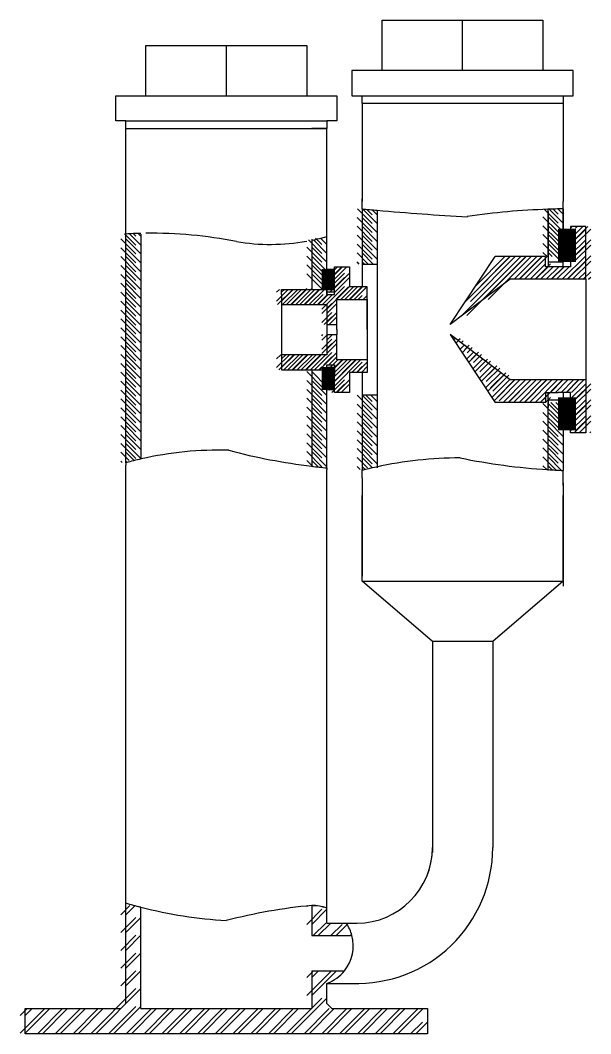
# Model space of a CAD drawing. Extents: x 93 to 206, y 55 to 256.
import ezdxf

# ---------------------------------------------------------------- set-up
doc = ezdxf.new("R2010")
doc.units = 0
doc.header["$LTSCALE"] = 25
doc.linetypes.add('AUSGEZOGEN', pattern=[0])
doc.layers.get('0').update_dxf_attribs({"linetype": 'AUSGEZOGEN'})

# ---------------------------------------------------------------- blocks, each defined once
blk = doc.blocks.new('*X')
at = {"color": 0}
for p, q in [((164, 216.07), (161.08, 218.99)), ((164, 217.84), (163.03, 218.81)), ((201, 216.19), (198.26, 218.94)), ((201, 217.96), (199.98, 218.98)), ((164, 214.3), (161, 217.3)), ((201, 214.43), (198, 217.43)), ((201, 212.66), (198, 215.66)), ((117, 211.8), (114.76, 214.04)), ((117, 213.57), (116.47, 214.11)), ((164, 212.53), (161, 215.53)), ((164, 210.77), (161, 213.77)), ((201, 210.89), (198, 213.89)), ((201.12, 215), (201.12, 215)), ((201.12, 214.81), (201.12, 214.94)), ((201.12, 214.62), (201.12, 214.75)), ((201.12, 214.44), (201.12, 214.56)), ((201.12, 214.25), (201.12, 214.37)), ((201.12, 214.06), (201.12, 214.19)), ((201.12, 213.87), (201.12, 214)), ((201.12, 213.69), (201.12, 213.81)), ((201.12, 213.5), (201.12, 213.62)), ((201.25, 208.5), (201.25, 215)), ((201.37, 215), (201.37, 215)), ((201.37, 214.81), (201.37, 214.94)), ((201.37, 214.62), (201.37, 214.75)), ((201.37, 214.44), (201.37, 214.56)), ((201.37, 214.25), (201.37, 214.37)), ((201.37, 214.06), (201.37, 214.19)), ((201.37, 213.87), (201.37, 214)), ((201.37, 213.69), (201.37, 213.81)), ((201.37, 213.5), (201.37, 213.62)), ((201.5, 208.5), (201.5, 215)), ((201.62, 215), (201.62, 215)), ((201.62, 214.81), (201.62, 214.94)), ((201.62, 214.62), (201.62, 214.75)), ((201.62, 214.44), (201.62, 214.56)), ((201.62, 214.25), (201.62, 214.37)), ((201.62, 214.06), (201.62, 214.19)), ((201.62, 213.87), (201.62, 214)), ((201.62, 213.69), (201.62, 213.81)), ((201.62, 213.5), (201.62, 213.62)), ((201.75, 208.5), (201.75, 215)), ((201.87, 215), (201.87, 215)), ((201.87, 214.81), (201.87, 214.94)), ((201.87, 214.62), (201.87, 214.75)), ((201.87, 214.44), (201.87, 214.56)), ((201.87, 214.25), (201.87, 214.37)), ((201.87, 214.06), (201.87, 214.19)), ((201.87, 213.87), (201.87, 214)), ((201.87, 213.69), (201.87, 213.81)), ((201.87, 213.5), (201.87, 213.62)), ((202, 208.5), (202, 215)), ((202.12, 215), (202.12, 215)), ((202.12, 214.81), (202.12, 214.94)), ((202.12, 214.62), (202.12, 214.75)), ((202.12, 214.44), (202.12, 214.56)), ((202.12, 214.25), (202.12, 214.37)), ((202.12, 214.06), (202.12, 214.19)), ((202.12, 213.87), (202.12, 214)), ((202.12, 213.69), (202.12, 213.81)), ((202.12, 213.5), (202.12, 213.62)), ((202.25, 208.5), (202.25, 215)), ((202.37, 215), (202.37, 215)), ((202.37, 214.81), (202.37, 214.94)), ((202.37, 214.62), (202.37, 214.75)), ((202.37, 214.44), (202.37, 214.56)), ((202.37, 214.25), (202.37, 214.37)), ((202.37, 214.06), (202.37, 214.19)), ((202.37, 213.87), (202.37, 214)), ((202.37, 213.69), (202.37, 213.81)), ((202.37, 213.5), (202.37, 213.62)), ((202.5, 208.5), (202.5, 215)), ((202.62, 215), (202.62, 215)), ((202.62, 214.81), (202.62, 214.94)), ((202.62, 214.62), (202.62, 214.75)), ((202.62, 214.44), (202.62, 214.56)), ((202.62, 214.25), (202.62, 214.37)), ((202.62, 214.06), (202.62, 214.19)), ((202.62, 213.87), (202.62, 214)), ((202.62, 213.69), (202.62, 213.81)), ((202.62, 213.5), (202.62, 213.62)), ((202.75, 208.5), (202.75, 215)), ((202.87, 215), (202.87, 215)), ((202.87, 214.81), (202.87, 214.94)), ((202.87, 214.62), (202.87, 214.75)), ((202.87, 214.44), (202.87, 214.56)), ((202.87, 214.25), (202.87, 214.37)), ((202.87, 214.06), (202.87, 214.19)), ((202.87, 213.87), (202.87, 214)), ((202.87, 213.69), (202.87, 213.81)), ((202.87, 213.5), (202.87, 213.62)), ((203, 208.5), (203, 215)), ((203.12, 215), (203.12, 215)), ((203.12, 214.81), (203.12, 214.94)), ((203.12, 214.62), (203.12, 214.75)), ((203.12, 214.44), (203.12, 214.56)), ((203.12, 214.25), (203.12, 214.37)), ((203.12, 214.06), (203.12, 214.19)), ((203.12, 213.87), (203.12, 214)), ((203.12, 213.69), (203.12, 213.81)), ((203.12, 213.5), (203.12, 213.62)), ((203.25, 208.5), (203.25, 215)), ((203.37, 215), (203.37, 215)), ((203.37, 214.81), (203.37, 214.94)), ((203.37, 214.62), (203.37, 214.75)), ((203.37, 214.44), (203.37, 214.56)), ((203.37, 214.25), (203.37, 214.37)), ((203.37, 214.06), (203.37, 214.19)), ((203.37, 213.87), (203.37, 214)), ((203.37, 213.69), (203.37, 213.81)), ((203.37, 213.5), (203.37, 213.62)), ((203.5, 213.05), (205.95, 215.5)), ((203.5, 215.17), (203.83, 215.5)), ((203.5, 208.5), (203.5, 215)), ((203.5, 211.99), (206.5, 214.99)), ((117, 210.04), (114, 213.04)), ((154, 210.16), (151.33, 212.83)), ((154, 211.93), (152.76, 213.17)), ((164, 209), (161, 212)), ((201, 209.12), (198, 212.12)), ((201.12, 213.31), (201.12, 213.44)), ((201.12, 213.12), (201.12, 213.25)), ((201.12, 212.94), (201.12, 213.06)), ((201.12, 212.75), (201.12, 212.87)), ((201.12, 212.56), (201.12, 212.69)), ((201.12, 212.37), (201.12, 212.5)), ((201.12, 212.19), (201.12, 212.31)), ((201.12, 212), (201.12, 212.12)), ((201.12, 211.81), (201.12, 211.94)), ((201.12, 211.62), (201.12, 211.75)), ((201.37, 213.31), (201.37, 213.44)), ((201.37, 213.12), (201.37, 213.25)), ((201.37, 212.94), (201.37, 213.06)), ((201.37, 212.75), (201.37, 212.87)), ((201.37, 212.56), (201.37, 212.69)), ((201.37, 212.37), (201.37, 212.5)), ((201.37, 212.19), (201.37, 212.31)), ((201.37, 212), (201.37, 212.12)), ((201.37, 211.81), (201.37, 211.94)), ((201.37, 211.62), (201.37, 211.75)), ((201.62, 213.31), (201.62, 213.44)), ((201.62, 213.12), (201.62, 213.25)), ((201.62, 212.94), (201.62, 213.06)), ((201.62, 212.75), (201.62, 212.87)), ((201.62, 212.56), (201.62, 212.69)), ((201.62, 212.37), (201.62, 212.5)), ((201.62, 212.19), (201.62, 212.31)), ((201.62, 212), (201.62, 212.12)), ((201.62, 211.81), (201.62, 211.94)), ((201.62, 211.62), (201.62, 211.75)), ((201.87, 213.31), (201.87, 213.44)), ((201.87, 213.12), (201.87, 213.25)), ((201.87, 212.94), (201.87, 213.06)), ((201.87, 212.75), (201.87, 212.87)), ((201.87, 212.56), (201.87, 212.69)), ((201.87, 212.37), (201.87, 212.5)), ((201.87, 212.19), (201.87, 212.31)), ((201.87, 212), (201.87, 212.12)), ((201.87, 211.81), (201.87, 211.94)), ((201.87, 211.62), (201.87, 211.75)), ((202.12, 213.31), (202.12, 213.44)), ((202.12, 213.12), (202.12, 213.25)), ((202.12, 212.94), (202.12, 213.06)), ((202.12, 212.75), (202.12, 212.87)), ((202.12, 212.56), (202.12, 212.69)), ((202.12, 212.37), (202.12, 212.5)), ((202.12, 212.19), (202.12, 212.31)), ((202.12, 212), (202.12, 212.12)), ((202.12, 211.81), (202.12, 211.94)), ((202.12, 211.62), (202.12, 211.75)), ((202.37, 213.31), (202.37, 213.44)), ((202.37, 213.12), (202.37, 213.25)), ((202.37, 212.94), (202.37, 213.06)), ((202.37, 212.75), (202.37, 212.87)), ((202.37, 212.56), (202.37, 212.69)), ((202.37, 212.37), (202.37, 212.5)), ((202.37, 212.19), (202.37, 212.31)), ((202.37, 212), (202.37, 212.12)), ((202.37, 211.81), (202.37, 211.94)), ((202.37, 211.62), (202.37, 211.75)), ((202.62, 213.31), (202.62, 213.44)), ((202.62, 213.12), (202.62, 213.25)), ((202.62, 212.94), (202.62, 213.06)), ((202.62, 212.75), (202.62, 212.87)), ((202.62, 212.56), (202.62, 212.69)), ((202.62, 212.37), (202.62, 212.5)), ((202.62, 212.19), (202.62, 212.31)), ((202.62, 212), (202.62, 212.12)), ((202.62, 211.81), (202.62, 211.94)), ((202.62, 211.62), (202.62, 211.75)), ((202.87, 213.31), (202.87, 213.44)), ((202.87, 213.12), (202.87, 213.25)), ((202.87, 212.94), (202.87, 213.06)), ((202.87, 212.75), (202.87, 212.87)), ((202.87, 212.56), (202.87, 212.69)), ((202.87, 212.37), (202.87, 212.5)), ((202.87, 212.19), (202.87, 212.31)), ((202.87, 212), (202.87, 212.12)), ((202.87, 211.81), (202.87, 211.94)), ((202.87, 211.62), (202.87, 211.75)), ((203.12, 213.31), (203.12, 213.44)), ((203.12, 213.12), (203.12, 213.25)), ((203.12, 212.94), (203.12, 213.06)), ((203.12, 212.75), (203.12, 212.87)), ((203.12, 212.56), (203.12, 212.69)), ((203.12, 212.37), (203.12, 212.5)), ((203.12, 212.19), (203.12, 212.31)), ((203.12, 212), (203.12, 212.12)), ((203.12, 211.81), (203.12, 211.94)), ((203.12, 211.62), (203.12, 211.75)), ((203.37, 213.31), (203.37, 213.44)), ((203.37, 213.12), (203.37, 213.25)), ((203.37, 212.94), (203.37, 213.06)), ((203.37, 212.75), (203.37, 212.87)), ((203.37, 212.56), (203.37, 212.69)), ((203.37, 212.37), (203.37, 212.5)), ((203.37, 212.19), (203.37, 212.31)), ((203.37, 212), (203.37, 212.12)), ((203.37, 211.81), (203.37, 211.94)), ((203.37, 211.62), (203.37, 211.75)), ((203.5, 209.86), (206.5, 212.86)), ((203.5, 208.8), (206.5, 211.8)), ((117, 208.27), (114, 211.27)), ((154, 208.39), (151, 211.39)), ((154, 206.62), (151, 209.62)), ((163.23, 208), (161, 210.23)), ((198.85, 209.5), (198, 210.35)), ((201.12, 211.44), (201.12, 211.56)), ((201.12, 211.25), (201.12, 211.37)), ((201.12, 211.06), (201.12, 211.19)), ((201.12, 210.87), (201.12, 211)), ((201.12, 210.69), (201.12, 210.81)), ((201.12, 210.5), (201.12, 210.62)), ((201.12, 210.31), (201.12, 210.44)), ((201.12, 210.12), (201.12, 210.25)), ((201.12, 209.94), (201.12, 210.06)), ((201.12, 209.75), (201.12, 209.87)), ((201.12, 209.56), (201.12, 209.69)), ((201.37, 211.44), (201.37, 211.56)), ((201.37, 211.25), (201.37, 211.37)), ((201.37, 211.06), (201.37, 211.19)), ((201.37, 210.87), (201.37, 211)), ((201.37, 210.69), (201.37, 210.81)), ((201.37, 210.5), (201.37, 210.62)), ((201.37, 210.31), (201.37, 210.44)), ((201.37, 210.12), (201.37, 210.25)), ((201.37, 209.94), (201.37, 210.06)), ((201.37, 209.75), (201.37, 209.87)), ((201.37, 209.56), (201.37, 209.69)), ((201.62, 211.44), (201.62, 211.56)), ((201.62, 211.25), (201.62, 211.37)), ((201.62, 211.06), (201.62, 211.19)), ((201.62, 210.87), (201.62, 211)), ((201.62, 210.69), (201.62, 210.81)), ((201.62, 210.5), (201.62, 210.62)), ((201.62, 210.31), (201.62, 210.44)), ((201.62, 210.12), (201.62, 210.25)), ((201.62, 209.94), (201.62, 210.06)), ((201.62, 209.75), (201.62, 209.87)), ((201.62, 209.56), (201.62, 209.69)), ((201.82, 205), (206.5, 209.68)), ((201.87, 211.44), (201.87, 211.56)), ((201.87, 211.25), (201.87, 211.37)), ((201.87, 211.06), (201.87, 211.19)), ((201.87, 210.87), (201.87, 211)), ((201.87, 210.69), (201.87, 210.81)), ((201.87, 210.5), (201.87, 210.62)), ((201.87, 210.31), (201.87, 210.44)), ((201.87, 210.12), (201.87, 210.25)), ((201.87, 209.94), (201.87, 210.06)), ((201.87, 209.75), (201.87, 209.87)), ((201.87, 209.56), (201.87, 209.69)), ((202.12, 211.44), (202.12, 211.56)), ((202.12, 211.25), (202.12, 211.37)), ((202.12, 211.06), (202.12, 211.19)), ((202.12, 210.87), (202.12, 211)), ((202.12, 210.69), (202.12, 210.81)), ((202.12, 210.5), (202.12, 210.62)), ((202.12, 210.31), (202.12, 210.44)), ((202.12, 210.12), (202.12, 210.25)), ((202.12, 209.94), (202.12, 210.06)), ((202.12, 209.75), (202.12, 209.87)), ((202.12, 209.56), (202.12, 209.69)), ((202.37, 211.44), (202.37, 211.56)), ((202.37, 211.25), (202.37, 211.37)), ((202.37, 211.06), (202.37, 211.19)), ((202.37, 210.87), (202.37, 211)), ((202.37, 210.69), (202.37, 210.81)), ((202.37, 210.5), (202.37, 210.62)), ((202.37, 210.31), (202.37, 210.44)), ((202.37, 210.12), (202.37, 210.25)), ((202.37, 209.94), (202.37, 210.06)), ((202.37, 209.75), (202.37, 209.87)), ((202.37, 209.56), (202.37, 209.69)), ((202.62, 211.44), (202.62, 211.56)), ((202.62, 211.25), (202.62, 211.37)), ((202.62, 211.06), (202.62, 211.19)), ((202.62, 210.87), (202.62, 211)), ((202.62, 210.69), (202.62, 210.81)), ((202.62, 210.5), (202.62, 210.62)), ((202.62, 210.31), (202.62, 210.44)), ((202.62, 210.12), (202.62, 210.25)), ((202.62, 209.94), (202.62, 210.06)), ((202.62, 209.75), (202.62, 209.87)), ((202.62, 209.56), (202.62, 209.69)), ((202.87, 211.44), (202.87, 211.56)), ((202.87, 211.25), (202.87, 211.37)), ((202.87, 211.06), (202.87, 211.19)), ((202.87, 210.87), (202.87, 211)), ((202.87, 210.69), (202.87, 210.81)), ((202.87, 210.5), (202.87, 210.62)), ((202.87, 210.31), (202.87, 210.44)), ((202.87, 210.12), (202.87, 210.25)), ((202.87, 209.94), (202.87, 210.06)), ((202.87, 209.75), (202.87, 209.87)), ((202.87, 209.56), (202.87, 209.69)), ((203.12, 211.44), (203.12, 211.56)), ((203.12, 211.25), (203.12, 211.37)), ((203.12, 211.06), (203.12, 211.19)), ((203.12, 210.87), (203.12, 211)), ((203.12, 210.69), (203.12, 210.81)), ((203.12, 210.5), (203.12, 210.62)), ((203.12, 210.31), (203.12, 210.44)), ((203.12, 210.12), (203.12, 210.25)), ((203.12, 209.94), (203.12, 210.06)), ((203.12, 209.75), (203.12, 209.87)), ((203.12, 209.56), (203.12, 209.69)), ((203.37, 211.44), (203.37, 211.56)), ((203.37, 211.25), (203.37, 211.37)), ((203.37, 211.06), (203.37, 211.19)), ((203.37, 210.87), (203.37, 211)), ((203.37, 210.69), (203.37, 210.81)), ((203.37, 210.5), (203.37, 210.62)), ((203.37, 210.31), (203.37, 210.44)), ((203.37, 210.12), (203.37, 210.25)), ((203.37, 209.94), (203.37, 210.06)), ((203.37, 209.75), (203.37, 209.87)), ((203.37, 209.56), (203.37, 209.69)), ((117, 206.5), (114, 209.5)), ((117, 204.73), (114, 207.73)), ((154, 204.86), (151, 207.86)), ((161.46, 208), (161, 208.46)), ((181.86, 197.77), (193.59, 209.5)), ((182.56, 200.59), (191.47, 209.5)), ((184.68, 203.78), (190.41, 209.5)), ((186.1, 200.95), (194.65, 209.5)), ((192.27, 205), (196.77, 209.5)), ((193.33, 205), (197.83, 209.5)), ((195.45, 205), (198.5, 208.05)), ((201.12, 209.37), (201.12, 209.5)), ((201.12, 209.19), (201.12, 209.31)), ((201.12, 209), (201.12, 209.12)), ((201.12, 208.81), (201.12, 208.94)), ((201.12, 208.62), (201.12, 208.75)), ((201.12, 208.5), (201.12, 208.56)), ((201.37, 209.37), (201.37, 209.5)), ((201.37, 209.19), (201.37, 209.31)), ((201.37, 209), (201.37, 209.12)), ((201.37, 208.81), (201.37, 208.94)), ((201.37, 208.62), (201.37, 208.75)), ((201.37, 208.5), (201.37, 208.56)), ((201.62, 209.37), (201.62, 209.5)), ((201.62, 209.19), (201.62, 209.31)), ((201.62, 209), (201.62, 209.12)), ((201.62, 208.81), (201.62, 208.94)), ((201.62, 208.62), (201.62, 208.75)), ((201.62, 208.5), (201.62, 208.56)), ((201.87, 209.37), (201.87, 209.5)), ((201.87, 209.19), (201.87, 209.31)), ((201.87, 209), (201.87, 209.12)), ((201.87, 208.81), (201.87, 208.94)), ((201.87, 208.62), (201.87, 208.75)), ((201.87, 208.5), (201.87, 208.56)), ((202.12, 209.37), (202.12, 209.5)), ((202.12, 209.19), (202.12, 209.31)), ((202.12, 209), (202.12, 209.12)), ((202.12, 208.81), (202.12, 208.94)), ((202.12, 208.62), (202.12, 208.75)), ((202.12, 208.5), (202.12, 208.56)), ((202.37, 209.37), (202.37, 209.5)), ((202.37, 209.19), (202.37, 209.31)), ((202.37, 209), (202.37, 209.12)), ((202.37, 208.81), (202.37, 208.94)), ((202.37, 208.62), (202.37, 208.75)), ((202.37, 208.5), (202.37, 208.56)), ((202.62, 209.37), (202.62, 209.5)), ((202.62, 209.19), (202.62, 209.31)), ((202.62, 209), (202.62, 209.12)), ((202.62, 208.81), (202.62, 208.94)), ((202.62, 208.62), (202.62, 208.75)), ((202.62, 208.5), (202.62, 208.56)), ((202.87, 209.37), (202.87, 209.5)), ((202.87, 209.19), (202.87, 209.31)), ((202.87, 209), (202.87, 209.12)), ((202.87, 208.81), (202.87, 208.94)), ((202.87, 208.62), (202.87, 208.75)), ((202.87, 208.5), (202.87, 208.56)), ((202.88, 205), (206.5, 208.62)), ((203.12, 209.37), (203.12, 209.5)), ((203.12, 209.19), (203.12, 209.31)), ((203.12, 209), (203.12, 209.12)), ((203.12, 208.81), (203.12, 208.94)), ((203.12, 208.62), (203.12, 208.75)), ((203.12, 208.5), (203.12, 208.56)), ((203.37, 209.37), (203.37, 209.5)), ((203.37, 209.19), (203.37, 209.31)), ((203.37, 209), (203.37, 209.12)), ((203.37, 208.81), (203.37, 208.94)), ((203.37, 208.62), (203.37, 208.75)), ((203.37, 208.5), (203.37, 208.56)), ((117, 202.97), (114, 205.97)), ((154, 203.09), (151, 206.09)), ((154.12, 206.94), (154.12, 207)), ((154.12, 206.75), (154.12, 206.87)), ((154.12, 206.56), (154.12, 206.69)), ((154.12, 206.37), (154.12, 206.5)), ((154.12, 206.19), (154.12, 206.31)), ((154.12, 206), (154.12, 206.12)), ((154.12, 205.81), (154.12, 205.94)), ((154.12, 205.62), (154.12, 205.75)), ((154.12, 205.44), (154.12, 205.56)), ((154.25, 203), (154.25, 207)), ((154.37, 206.94), (154.37, 207)), ((154.37, 206.75), (154.37, 206.87)), ((154.37, 206.56), (154.37, 206.69)), ((154.37, 206.37), (154.37, 206.5)), ((154.37, 206.19), (154.37, 206.31)), ((154.37, 206), (154.37, 206.12)), ((154.37, 205.81), (154.37, 205.94)), ((154.37, 205.62), (154.37, 205.75)), ((154.37, 205.44), (154.37, 205.56)), ((154.5, 203), (154.5, 207)), ((154.62, 206.94), (154.62, 207)), ((154.62, 206.75), (154.62, 206.87)), ((154.62, 206.56), (154.62, 206.69)), ((154.62, 206.37), (154.62, 206.5)), ((154.62, 206.19), (154.62, 206.31)), ((154.62, 206), (154.62, 206.12)), ((154.62, 205.81), (154.62, 205.94)), ((154.62, 205.62), (154.62, 205.75)), ((154.62, 205.44), (154.62, 205.56)), ((154.75, 203), (154.75, 207)), ((154.87, 206.94), (154.87, 207)), ((154.87, 206.75), (154.87, 206.87)), ((154.87, 206.56), (154.87, 206.69)), ((154.87, 206.37), (154.87, 206.5)), ((154.87, 206.19), (154.87, 206.31)), ((154.87, 206), (154.87, 206.12)), ((154.87, 205.81), (154.87, 205.94)), ((154.87, 205.62), (154.87, 205.75)), ((154.87, 205.44), (154.87, 205.56)), ((155, 203), (155, 207)), ((155.12, 206.94), (155.12, 207)), ((155.12, 206.75), (155.12, 206.87)), ((155.12, 206.56), (155.12, 206.69)), ((155.12, 206.37), (155.12, 206.5)), ((155.12, 206.19), (155.12, 206.31)), ((155.12, 206), (155.12, 206.12)), ((155.12, 205.81), (155.12, 205.94)), ((155.12, 205.62), (155.12, 205.75)), ((155.12, 205.44), (155.12, 205.56)), ((155.25, 203), (155.25, 207)), ((155.37, 206.94), (155.37, 207)), ((155.37, 206.75), (155.37, 206.87)), ((155.37, 206.56), (155.37, 206.69)), ((155.37, 206.37), (155.37, 206.5)), ((155.37, 206.19), (155.37, 206.31)), ((155.37, 206), (155.37, 206.12)), ((155.37, 205.81), (155.37, 205.94)), ((155.37, 205.62), (155.37, 205.75)), ((155.37, 205.44), (155.37, 205.56)), ((155.5, 205.88), (157.12, 207.5)), ((155.5, 205), (158, 207.5)), ((155.5, 203), (155.5, 207)), ((155.5, 203.23), (158.5, 206.23)), ((196.51, 205), (199.01, 207.5)), ((198.64, 205), (201.14, 207.5)), ((199.7, 205), (202.2, 207.5)), ((205, 205), (206.5, 206.5)), ((117, 201.2), (114, 204.2)), ((154, 199.08), (158.5, 203.58)), ((154.12, 205.25), (154.12, 205.37)), ((154.12, 205.06), (154.12, 205.19)), ((154.12, 204.87), (154.12, 205)), ((154.12, 204.69), (154.12, 204.81)), ((154.12, 204.5), (154.12, 204.62)), ((154.12, 204.31), (154.12, 204.44)), ((154.12, 204.12), (154.12, 204.25)), ((154.12, 203.94), (154.12, 204.06)), ((154.12, 203.75), (154.12, 203.87)), ((154.12, 203.56), (154.12, 203.69)), ((154.37, 205.25), (154.37, 205.37)), ((154.37, 205.06), (154.37, 205.19)), ((154.37, 204.87), (154.37, 205)), ((154.37, 204.69), (154.37, 204.81)), ((154.37, 204.5), (154.37, 204.62)), ((154.37, 204.31), (154.37, 204.44)), ((154.37, 204.12), (154.37, 204.25)), ((154.37, 203.94), (154.37, 204.06)), ((154.37, 203.75), (154.37, 203.87)), ((154.37, 203.56), (154.37, 203.69)), ((154.62, 205.25), (154.62, 205.37)), ((154.62, 205.06), (154.62, 205.19)), ((154.62, 204.87), (154.62, 205)), ((154.62, 204.69), (154.62, 204.81)), ((154.62, 204.5), (154.62, 204.62)), ((154.62, 204.31), (154.62, 204.44)), ((154.62, 204.12), (154.62, 204.25)), ((154.62, 203.94), (154.62, 204.06)), ((154.62, 203.75), (154.62, 203.87)), ((154.62, 203.56), (154.62, 203.69)), ((154.87, 205.25), (154.87, 205.37)), ((154.87, 205.06), (154.87, 205.19)), ((154.87, 204.87), (154.87, 205)), ((154.87, 204.69), (154.87, 204.81)), ((154.87, 204.5), (154.87, 204.62)), ((154.87, 204.31), (154.87, 204.44)), ((154.87, 204.12), (154.87, 204.25)), ((154.87, 203.94), (154.87, 204.06)), ((154.87, 203.75), (154.87, 203.87)), ((154.87, 203.56), (154.87, 203.69)), ((155.12, 205.25), (155.12, 205.37)), ((155.12, 205.06), (155.12, 205.19)), ((155.12, 204.87), (155.12, 205)), ((155.12, 204.69), (155.12, 204.81)), ((155.12, 204.5), (155.12, 204.62)), ((155.12, 204.31), (155.12, 204.44)), ((155.12, 204.12), (155.12, 204.25)), ((155.12, 203.94), (155.12, 204.06)), ((155.12, 203.75), (155.12, 203.87)), ((155.12, 203.56), (155.12, 203.69)), ((155.37, 205.25), (155.37, 205.37)), ((155.37, 205.06), (155.37, 205.19)), ((155.37, 204.87), (155.37, 205)), ((155.37, 204.69), (155.37, 204.81)), ((155.37, 204.5), (155.37, 204.62)), ((155.37, 204.31), (155.37, 204.44)), ((155.37, 204.12), (155.37, 204.25)), ((155.37, 203.94), (155.37, 204.06)), ((155.37, 203.75), (155.37, 203.87)), ((155.37, 203.56), (155.37, 203.69)), ((155.5, 202.35), (158.5, 205.35)), ((206.06, 205), (206.5, 205.44)), ((117, 199.43), (114, 202.43)), ((145, 200.68), (147.32, 203)), ((145, 202.45), (145.55, 203)), ((145.2, 200), (148.2, 203)), ((146.97, 200), (149.97, 203)), ((147.85, 200), (151, 203.15)), ((149.62, 200), (152.62, 203)), ((150.5, 200), (153.5, 203)), ((152.27, 200), (154.27, 202)), ((153.15, 200), (155.15, 202)), ((154.12, 203.37), (154.12, 203.5)), ((154.12, 203.19), (154.12, 203.31)), ((154.12, 203), (154.12, 203.12)), ((154.37, 203.37), (154.37, 203.5)), ((154.37, 203.19), (154.37, 203.31)), ((154.37, 203), (154.37, 203.12)), ((154.62, 203.37), (154.62, 203.5)), ((154.62, 203.19), (154.62, 203.31)), ((154.62, 203), (154.62, 203.12)), ((154.87, 203.37), (154.87, 203.5)), ((154.87, 203.19), (154.87, 203.31)), ((154.87, 203), (154.87, 203.12)), ((155.12, 203.37), (155.12, 203.5)), ((155.12, 203.19), (155.12, 203.31)), ((155.12, 203), (155.12, 203.12)), ((155.37, 203.37), (155.37, 203.5)), ((155.37, 203.19), (155.37, 203.31)), ((155.37, 203), (155.37, 203.12)), ((156.81, 201), (159.31, 203.5)), ((158.57, 201), (161.07, 203.5)), ((159.46, 201), (161.96, 203.5)), ((161.23, 201), (162, 201.77)), ((117, 197.66), (114, 200.66)), ((154, 198.19), (156, 200.19)), ((117, 195.89), (114, 198.89)), ((154, 196.43), (156, 198.43)), ((154.46, 196), (156, 197.54)), ((117, 194.13), (114, 197.13)), ((117, 192.36), (114, 195.36)), ((117, 190.59), (114, 193.59)), ((154, 193.77), (154.23, 194)), ((154, 192.89), (155.11, 194)), ((117, 188.82), (114, 191.82)), ((154, 191.12), (156, 193.12)), ((154, 190.24), (156, 192.24)), ((180.21, 192.94), (180.51, 193.24)), ((180.63, 192.3), (181.12, 192.79)), ((181.48, 191.03), (182.33, 191.88)), ((117, 187.06), (114, 190.06)), ((145, 187.43), (147.57, 190)), ((145, 189.19), (145.81, 190)), ((145.46, 187), (148.46, 190)), ((147.23, 187), (150.23, 190)), ((148.11, 187), (151.11, 190)), ((149.88, 187), (152.88, 190)), ((150.76, 187), (153.76, 190)), ((152.53, 187), (156, 190.47)), ((154.41, 188), (156, 189.59)), ((181.91, 190.39), (182.94, 191.42)), ((182.75, 189.12), (184.15, 190.51)), ((183.18, 188.48), (184.76, 190.06)), ((117, 185.29), (114, 188.29)), ((153.41, 187), (154, 187.59)), ((154.12, 187.44), (154.12, 187.5)), ((154.25, 183), (154.25, 187.5)), ((154.37, 187.44), (154.37, 187.5)), ((154.5, 183), (154.5, 187.5)), ((154.62, 187.44), (154.62, 187.5)), ((154.75, 183), (154.75, 187.5)), ((154.87, 187.44), (154.87, 187.5)), ((155, 183), (155, 187.5)), ((155.12, 187.44), (155.12, 187.5)), ((155.25, 183), (155.25, 187.5)), ((155.37, 187.44), (155.37, 187.5)), ((155.5, 187.32), (157.18, 189)), ((155.5, 184.67), (159.83, 189)), ((155.5, 186.44), (158.06, 189)), ((155.5, 183.78), (160.72, 189)), ((155.5, 183), (155.5, 187.5)), ((159.98, 186.5), (162, 188.52)), ((160.87, 186.5), (162, 187.63)), ((184.03, 187.21), (185.97, 189.15)), ((184.45, 186.57), (186.57, 188.69)), ((185.3, 185.3), (187.79, 187.79)), ((117, 183.52), (114, 186.52)), ((154, 183.64), (151, 186.64)), ((154.12, 187.25), (154.12, 187.37)), ((154.12, 187.06), (154.12, 187.19)), ((154.12, 186.87), (154.12, 187)), ((154.12, 186.69), (154.12, 186.81)), ((154.12, 186.5), (154.12, 186.62)), ((154.12, 186.31), (154.12, 186.44)), ((154.12, 186.12), (154.12, 186.25)), ((154.12, 185.94), (154.12, 186.06)), ((154.12, 185.75), (154.12, 185.87)), ((154.12, 185.56), (154.12, 185.69)), ((154.12, 185.37), (154.12, 185.5)), ((154.37, 187.25), (154.37, 187.37)), ((154.37, 187.06), (154.37, 187.19)), ((154.37, 186.87), (154.37, 187)), ((154.37, 186.69), (154.37, 186.81)), ((154.37, 186.5), (154.37, 186.62)), ((154.37, 186.31), (154.37, 186.44)), ((154.37, 186.12), (154.37, 186.25)), ((154.37, 185.94), (154.37, 186.06)), ((154.37, 185.75), (154.37, 185.87)), ((154.37, 185.56), (154.37, 185.69)), ((154.37, 185.37), (154.37, 185.5)), ((154.62, 187.25), (154.62, 187.37)), ((154.62, 187.06), (154.62, 187.19)), ((154.62, 186.87), (154.62, 187)), ((154.62, 186.69), (154.62, 186.81)), ((154.62, 186.5), (154.62, 186.62)), ((154.62, 186.31), (154.62, 186.44)), ((154.62, 186.12), (154.62, 186.25)), ((154.62, 185.94), (154.62, 186.06)), ((154.62, 185.75), (154.62, 185.87)), ((154.62, 185.56), (154.62, 185.69)), ((154.62, 185.37), (154.62, 185.5)), ((154.87, 187.25), (154.87, 187.37)), ((154.87, 187.06), (154.87, 187.19)), ((154.87, 186.87), (154.87, 187)), ((154.87, 186.69), (154.87, 186.81)), ((154.87, 186.5), (154.87, 186.62)), ((154.87, 186.31), (154.87, 186.44)), ((154.87, 186.12), (154.87, 186.25)), ((154.87, 185.94), (154.87, 186.06)), ((154.87, 185.75), (154.87, 185.87)), ((154.87, 185.56), (154.87, 185.69)), ((154.87, 185.37), (154.87, 185.5)), ((155.12, 187.25), (155.12, 187.37)), ((155.12, 187.06), (155.12, 187.19)), ((155.12, 186.87), (155.12, 187)), ((155.12, 186.69), (155.12, 186.81)), ((155.12, 186.5), (155.12, 186.62)), ((155.12, 186.31), (155.12, 186.44)), ((155.12, 186.12), (155.12, 186.25)), ((155.12, 185.94), (155.12, 186.06)), ((155.12, 185.75), (155.12, 185.87)), ((155.12, 185.56), (155.12, 185.69)), ((155.12, 185.37), (155.12, 185.5)), ((155.37, 187.25), (155.37, 187.37)), ((155.37, 187.06), (155.37, 187.19)), ((155.37, 186.87), (155.37, 187)), ((155.37, 186.69), (155.37, 186.81)), ((155.37, 186.5), (155.37, 186.62)), ((155.37, 186.31), (155.37, 186.44)), ((155.37, 186.12), (155.37, 186.25)), ((155.37, 185.94), (155.37, 186.06)), ((155.37, 185.75), (155.37, 185.87)), ((155.37, 185.56), (155.37, 185.69)), ((155.37, 185.37), (155.37, 185.5)), ((185.72, 184.66), (188.39, 187.33)), ((186.57, 183.39), (189.6, 186.42)), ((187, 182.75), (190.21, 185.97)), ((117, 181.75), (114, 184.75)), ((154, 181.88), (151, 184.88)), ((154.12, 185.19), (154.12, 185.31)), ((154.12, 185), (154.12, 185.12)), ((154.12, 184.81), (154.12, 184.94)), ((154.12, 184.62), (154.12, 184.75)), ((154.12, 184.44), (154.12, 184.56)), ((154.12, 184.25), (154.12, 184.37)), ((154.12, 184.06), (154.12, 184.19)), ((154.12, 183.87), (154.12, 184)), ((154.12, 183.69), (154.12, 183.81)), ((154.12, 183.5), (154.12, 183.62)), ((154.12, 183.31), (154.12, 183.44)), ((154.37, 185.19), (154.37, 185.31)), ((154.37, 185), (154.37, 185.12)), ((154.37, 184.81), (154.37, 184.94)), ((154.37, 184.62), (154.37, 184.75)), ((154.37, 184.44), (154.37, 184.56)), ((154.37, 184.25), (154.37, 184.37)), ((154.37, 184.06), (154.37, 184.19)), ((154.37, 183.87), (154.37, 184)), ((154.37, 183.69), (154.37, 183.81)), ((154.37, 183.5), (154.37, 183.62)), ((154.37, 183.31), (154.37, 183.44)), ((154.62, 185.19), (154.62, 185.31)), ((154.62, 185), (154.62, 185.12)), ((154.62, 184.81), (154.62, 184.94)), ((154.62, 184.62), (154.62, 184.75)), ((154.62, 184.44), (154.62, 184.56)), ((154.62, 184.25), (154.62, 184.37)), ((154.62, 184.06), (154.62, 184.19)), ((154.62, 183.87), (154.62, 184)), ((154.62, 183.69), (154.62, 183.81)), ((154.62, 183.5), (154.62, 183.62)), ((154.62, 183.31), (154.62, 183.44)), ((154.87, 185.19), (154.87, 185.31)), ((154.87, 185), (154.87, 185.12)), ((154.87, 184.81), (154.87, 184.94)), ((154.87, 184.62), (154.87, 184.75)), ((154.87, 184.44), (154.87, 184.56)), ((154.87, 184.25), (154.87, 184.37)), ((154.87, 184.06), (154.87, 184.19)), ((154.87, 183.87), (154.87, 184)), ((154.87, 183.69), (154.87, 183.81)), ((154.87, 183.5), (154.87, 183.62)), ((154.87, 183.31), (154.87, 183.44)), ((155.12, 185.19), (155.12, 185.31)), ((155.12, 185), (155.12, 185.12)), ((155.12, 184.81), (155.12, 184.94)), ((155.12, 184.62), (155.12, 184.75)), ((155.12, 184.44), (155.12, 184.56)), ((155.12, 184.25), (155.12, 184.37)), ((155.12, 184.06), (155.12, 184.19)), ((155.12, 183.87), (155.12, 184)), ((155.12, 183.69), (155.12, 183.81)), ((155.12, 183.5), (155.12, 183.62)), ((155.12, 183.31), (155.12, 183.44)), ((155.37, 185.19), (155.37, 185.31)), ((155.37, 185), (155.37, 185.12)), ((155.37, 184.81), (155.37, 184.94)), ((155.37, 184.62), (155.37, 184.75)), ((155.37, 184.44), (155.37, 184.56)), ((155.37, 184.25), (155.37, 184.37)), ((155.37, 184.06), (155.37, 184.19)), ((155.37, 183.87), (155.37, 184)), ((155.37, 183.69), (155.37, 183.81)), ((155.37, 183.5), (155.37, 183.62)), ((155.37, 183.31), (155.37, 183.44)), ((155.98, 182.5), (158.5, 185.02)), ((156.87, 182.5), (158.5, 184.13)), ((187.85, 181.48), (191.42, 185.06)), ((188.27, 180.85), (192.42, 185)), ((190.05, 180.5), (194.55, 185)), ((191.11, 180.5), (195.61, 185)), ((193.23, 180.5), (197.73, 185)), ((194.29, 180.5), (198.79, 185)), ((196.41, 180.5), (200.91, 185)), ((199.47, 182.5), (201.97, 185)), ((201.59, 182.5), (204.09, 185)), ((202.65, 182.5), (205.15, 185)), ((203.5, 181.23), (206.5, 184.23)), ((117, 179.98), (114, 182.98)), ((154, 180.11), (151, 183.11)), ((154.12, 183.12), (154.12, 183.25)), ((154.12, 183), (154.12, 183.06)), ((154.37, 183.12), (154.37, 183.25)), ((154.37, 183), (154.37, 183.06)), ((154.62, 183.12), (154.62, 183.25)), ((154.62, 183), (154.62, 183.06)), ((154.87, 183.12), (154.87, 183.25)), ((154.87, 183), (154.87, 183.06)), ((155.12, 183.12), (155.12, 183.25)), ((155.12, 183), (155.12, 183.06)), ((155.37, 183.12), (155.37, 183.25)), ((155.37, 183), (155.37, 183.06)), ((164, 178.95), (161, 181.95)), ((164, 180.71), (162.71, 182)), ((197.47, 180.5), (198.5, 181.53)), ((201.12, 181.44), (201.12, 181.5)), ((201.12, 181.25), (201.12, 181.37)), ((201.25, 175), (201.25, 181.5)), ((201.37, 181.44), (201.37, 181.5)), ((201.37, 181.25), (201.37, 181.37)), ((201.5, 175), (201.5, 181.5)), ((201.62, 181.44), (201.62, 181.5)), ((201.62, 181.25), (201.62, 181.37)), ((201.75, 175), (201.75, 181.5)), ((201.87, 181.44), (201.87, 181.5)), ((201.87, 181.25), (201.87, 181.37)), ((202, 175), (202, 181.5)), ((202.12, 181.44), (202.12, 181.5)), ((202.12, 181.25), (202.12, 181.37)), ((202.25, 175), (202.25, 181.5)), ((202.37, 181.44), (202.37, 181.5)), ((202.37, 181.25), (202.37, 181.37)), ((202.5, 175), (202.5, 181.5)), ((202.62, 181.44), (202.62, 181.5)), ((202.62, 181.25), (202.62, 181.37)), ((202.75, 175), (202.75, 181.5)), ((202.87, 181.44), (202.87, 181.5)), ((202.87, 181.25), (202.87, 181.37)), ((203, 175), (203, 181.5)), ((203.12, 181.44), (203.12, 181.5)), ((203.12, 181.25), (203.12, 181.37)), ((203.25, 175), (203.25, 181.5)), ((203.37, 181.44), (203.37, 181.5)), ((203.37, 181.25), (203.37, 181.37)), ((203.5, 180.17), (206.5, 183.17)), ((203.5, 175), (203.5, 181.5)), ((117, 178.22), (114, 181.22)), ((117, 176.45), (114, 179.45)), ((154, 178.34), (151, 181.34)), ((154, 176.57), (151, 179.57)), ((164, 177.18), (161, 180.18)), ((201, 177.3), (198, 180.3)), ((201, 179.07), (199.57, 180.5)), ((201.12, 181.06), (201.12, 181.19)), ((201.12, 180.87), (201.12, 181)), ((201.12, 180.69), (201.12, 180.81)), ((201.12, 180.5), (201.12, 180.62)), ((201.12, 180.31), (201.12, 180.44)), ((201.12, 180.12), (201.12, 180.25)), ((201.12, 179.94), (201.12, 180.06)), ((201.12, 179.75), (201.12, 179.87)), ((201.12, 179.56), (201.12, 179.69)), ((201.12, 179.37), (201.12, 179.5)), ((201.37, 181.06), (201.37, 181.19)), ((201.37, 180.87), (201.37, 181)), ((201.37, 180.69), (201.37, 180.81)), ((201.37, 180.5), (201.37, 180.62)), ((201.37, 180.31), (201.37, 180.44)), ((201.37, 180.12), (201.37, 180.25)), ((201.37, 179.94), (201.37, 180.06)), ((201.37, 179.75), (201.37, 179.87)), ((201.37, 179.56), (201.37, 179.69)), ((201.37, 179.37), (201.37, 179.5)), ((201.62, 181.06), (201.62, 181.19)), ((201.62, 180.87), (201.62, 181)), ((201.62, 180.69), (201.62, 180.81)), ((201.62, 180.5), (201.62, 180.62)), ((201.62, 180.31), (201.62, 180.44)), ((201.62, 180.12), (201.62, 180.25)), ((201.62, 179.94), (201.62, 180.06)), ((201.62, 179.75), (201.62, 179.87)), ((201.62, 179.56), (201.62, 179.69)), ((201.62, 179.37), (201.62, 179.5)), ((201.87, 181.06), (201.87, 181.19)), ((201.87, 180.87), (201.87, 181)), ((201.87, 180.69), (201.87, 180.81)), ((201.87, 180.5), (201.87, 180.62)), ((201.87, 180.31), (201.87, 180.44)), ((201.87, 180.12), (201.87, 180.25)), ((201.87, 179.94), (201.87, 180.06)), ((201.87, 179.75), (201.87, 179.87)), ((201.87, 179.56), (201.87, 179.69)), ((201.87, 179.37), (201.87, 179.5)), ((202.12, 181.06), (202.12, 181.19)), ((202.12, 180.87), (202.12, 181)), ((202.12, 180.69), (202.12, 180.81)), ((202.12, 180.5), (202.12, 180.62)), ((202.12, 180.31), (202.12, 180.44)), ((202.12, 180.12), (202.12, 180.25)), ((202.12, 179.94), (202.12, 180.06)), ((202.12, 179.75), (202.12, 179.87)), ((202.12, 179.56), (202.12, 179.69)), ((202.12, 179.37), (202.12, 179.5)), ((202.37, 181.06), (202.37, 181.19)), ((202.37, 180.87), (202.37, 181)), ((202.37, 180.69), (202.37, 180.81)), ((202.37, 180.5), (202.37, 180.62)), ((202.37, 180.31), (202.37, 180.44)), ((202.37, 180.12), (202.37, 180.25)), ((202.37, 179.94), (202.37, 180.06)), ((202.37, 179.75), (202.37, 179.87)), ((202.37, 179.56), (202.37, 179.69)), ((202.37, 179.37), (202.37, 179.5)), ((202.62, 181.06), (202.62, 181.19)), ((202.62, 180.87), (202.62, 181)), ((202.62, 180.69), (202.62, 180.81)), ((202.62, 180.5), (202.62, 180.62)), ((202.62, 180.31), (202.62, 180.44)), ((202.62, 180.12), (202.62, 180.25)), ((202.62, 179.94), (202.62, 180.06)), ((202.62, 179.75), (202.62, 179.87)), ((202.62, 179.56), (202.62, 179.69)), ((202.62, 179.37), (202.62, 179.5)), ((202.87, 181.06), (202.87, 181.19)), ((202.87, 180.87), (202.87, 181)), ((202.87, 180.69), (202.87, 180.81)), ((202.87, 180.5), (202.87, 180.62)), ((202.87, 180.31), (202.87, 180.44)), ((202.87, 180.12), (202.87, 180.25)), ((202.87, 179.94), (202.87, 180.06)), ((202.87, 179.75), (202.87, 179.87)), ((202.87, 179.56), (202.87, 179.69)), ((202.87, 179.37), (202.87, 179.5)), ((203.12, 181.06), (203.12, 181.19)), ((203.12, 180.87), (203.12, 181)), ((203.12, 180.69), (203.12, 180.81)), ((203.12, 180.5), (203.12, 180.62)), ((203.12, 180.31), (203.12, 180.44)), ((203.12, 180.12), (203.12, 180.25)), ((203.12, 179.94), (203.12, 180.06)), ((203.12, 179.75), (203.12, 179.87)), ((203.12, 179.56), (203.12, 179.69)), ((203.12, 179.37), (203.12, 179.5)), ((203.37, 181.06), (203.37, 181.19)), ((203.37, 180.87), (203.37, 181)), ((203.37, 180.69), (203.37, 180.81)), ((203.37, 180.5), (203.37, 180.62)), ((203.37, 180.31), (203.37, 180.44)), ((203.37, 180.12), (203.37, 180.25)), ((203.37, 179.94), (203.37, 180.06)), ((203.37, 179.75), (203.37, 179.87)), ((203.37, 179.56), (203.37, 179.69)), ((203.37, 179.37), (203.37, 179.5)), ((203.5, 178.04), (206.5, 181.04)), ((203.5, 176.98), (206.5, 179.98)), ((117, 174.68), (114, 177.68)), ((154, 174.8), (151, 177.8)), ((164, 175.41), (161, 178.41)), ((201, 175.53), (198, 178.53)), ((201.12, 179.19), (201.12, 179.31)), ((201.12, 179), (201.12, 179.12)), ((201.12, 178.81), (201.12, 178.94)), ((201.12, 178.62), (201.12, 178.75)), ((201.12, 178.44), (201.12, 178.56)), ((201.12, 178.25), (201.12, 178.37)), ((201.12, 178.06), (201.12, 178.19)), ((201.12, 177.87), (201.12, 178)), ((201.12, 177.69), (201.12, 177.81)), ((201.12, 177.5), (201.12, 177.62)), ((201.12, 177.31), (201.12, 177.44)), ((201.37, 179.19), (201.37, 179.31)), ((201.37, 179), (201.37, 179.12)), ((201.37, 178.81), (201.37, 178.94)), ((201.37, 178.62), (201.37, 178.75)), ((201.37, 178.44), (201.37, 178.56)), ((201.37, 178.25), (201.37, 178.37)), ((201.37, 178.06), (201.37, 178.19)), ((201.37, 177.87), (201.37, 178)), ((201.37, 177.69), (201.37, 177.81)), ((201.37, 177.5), (201.37, 177.62)), ((201.37, 177.31), (201.37, 177.44)), ((201.62, 179.19), (201.62, 179.31)), ((201.62, 179), (201.62, 179.12)), ((201.62, 178.81), (201.62, 178.94)), ((201.62, 178.62), (201.62, 178.75)), ((201.62, 178.44), (201.62, 178.56)), ((201.62, 178.25), (201.62, 178.37)), ((201.62, 178.06), (201.62, 178.19)), ((201.62, 177.87), (201.62, 178)), ((201.62, 177.69), (201.62, 177.81)), ((201.62, 177.5), (201.62, 177.62)), ((201.62, 177.31), (201.62, 177.44)), ((201.87, 179.19), (201.87, 179.31)), ((201.87, 179), (201.87, 179.12)), ((201.87, 178.81), (201.87, 178.94)), ((201.87, 178.62), (201.87, 178.75)), ((201.87, 178.44), (201.87, 178.56)), ((201.87, 178.25), (201.87, 178.37)), ((201.87, 178.06), (201.87, 178.19)), ((201.87, 177.87), (201.87, 178)), ((201.87, 177.69), (201.87, 177.81)), ((201.87, 177.5), (201.87, 177.62)), ((201.87, 177.31), (201.87, 177.44)), ((202.12, 179.19), (202.12, 179.31)), ((202.12, 179), (202.12, 179.12)), ((202.12, 178.81), (202.12, 178.94)), ((202.12, 178.62), (202.12, 178.75)), ((202.12, 178.44), (202.12, 178.56)), ((202.12, 178.25), (202.12, 178.37)), ((202.12, 178.06), (202.12, 178.19)), ((202.12, 177.87), (202.12, 178)), ((202.12, 177.69), (202.12, 177.81)), ((202.12, 177.5), (202.12, 177.62)), ((202.12, 177.31), (202.12, 177.44)), ((202.37, 179.19), (202.37, 179.31)), ((202.37, 179), (202.37, 179.12)), ((202.37, 178.81), (202.37, 178.94)), ((202.37, 178.62), (202.37, 178.75)), ((202.37, 178.44), (202.37, 178.56)), ((202.37, 178.25), (202.37, 178.37)), ((202.37, 178.06), (202.37, 178.19)), ((202.37, 177.87), (202.37, 178)), ((202.37, 177.69), (202.37, 177.81)), ((202.37, 177.5), (202.37, 177.62)), ((202.37, 177.31), (202.37, 177.44)), ((202.62, 179.19), (202.62, 179.31)), ((202.62, 179), (202.62, 179.12)), ((202.62, 178.81), (202.62, 178.94)), ((202.62, 178.62), (202.62, 178.75)), ((202.62, 178.44), (202.62, 178.56)), ((202.62, 178.25), (202.62, 178.37)), ((202.62, 178.06), (202.62, 178.19)), ((202.62, 177.87), (202.62, 178)), ((202.62, 177.69), (202.62, 177.81)), ((202.62, 177.5), (202.62, 177.62)), ((202.62, 177.31), (202.62, 177.44)), ((202.87, 179.19), (202.87, 179.31)), ((202.87, 179), (202.87, 179.12)), ((202.87, 178.81), (202.87, 178.94)), ((202.87, 178.62), (202.87, 178.75)), ((202.87, 178.44), (202.87, 178.56)), ((202.87, 178.25), (202.87, 178.37)), ((202.87, 178.06), (202.87, 178.19)), ((202.87, 177.87), (202.87, 178)), ((202.87, 177.69), (202.87, 177.81)), ((202.87, 177.5), (202.87, 177.62)), ((202.87, 177.31), (202.87, 177.44)), ((203.12, 179.19), (203.12, 179.31)), ((203.12, 179), (203.12, 179.12)), ((203.12, 178.81), (203.12, 178.94)), ((203.12, 178.62), (203.12, 178.75)), ((203.12, 178.44), (203.12, 178.56)), ((203.12, 178.25), (203.12, 178.37)), ((203.12, 178.06), (203.12, 178.19)), ((203.12, 177.87), (203.12, 178)), ((203.12, 177.69), (203.12, 177.81)), ((203.12, 177.5), (203.12, 177.62)), ((203.12, 177.31), (203.12, 177.44)), ((203.37, 179.19), (203.37, 179.31)), ((203.37, 179), (203.37, 179.12)), ((203.37, 178.81), (203.37, 178.94)), ((203.37, 178.62), (203.37, 178.75)), ((203.37, 178.44), (203.37, 178.56)), ((203.37, 178.25), (203.37, 178.37)), ((203.37, 178.06), (203.37, 178.19)), ((203.37, 177.87), (203.37, 178)), ((203.37, 177.69), (203.37, 177.81)), ((203.37, 177.5), (203.37, 177.62)), ((203.37, 177.31), (203.37, 177.44)), ((203.5, 174.86), (206.5, 177.86)), ((117, 172.91), (114, 175.91)), ((154, 173.04), (151, 176.04)), ((164, 173.64), (161, 176.64)), ((201, 173.77), (198, 176.77)), ((201.12, 177.12), (201.12, 177.25)), ((201.12, 176.94), (201.12, 177.06)), ((201.12, 176.75), (201.12, 176.87)), ((201.12, 176.56), (201.12, 176.69)), ((201.12, 176.37), (201.12, 176.5)), ((201.12, 176.19), (201.12, 176.31)), ((201.12, 176), (201.12, 176.12)), ((201.12, 175.81), (201.12, 175.94)), ((201.12, 175.62), (201.12, 175.75)), ((201.12, 175.44), (201.12, 175.56)), ((201.12, 175.25), (201.12, 175.37)), ((201.37, 177.12), (201.37, 177.25)), ((201.37, 176.94), (201.37, 177.06)), ((201.37, 176.75), (201.37, 176.87)), ((201.37, 176.56), (201.37, 176.69)), ((201.37, 176.37), (201.37, 176.5)), ((201.37, 176.19), (201.37, 176.31)), ((201.37, 176), (201.37, 176.12)), ((201.37, 175.81), (201.37, 175.94)), ((201.37, 175.62), (201.37, 175.75)), ((201.37, 175.44), (201.37, 175.56)), ((201.37, 175.25), (201.37, 175.37)), ((201.62, 177.12), (201.62, 177.25)), ((201.62, 176.94), (201.62, 177.06)), ((201.62, 176.75), (201.62, 176.87)), ((201.62, 176.56), (201.62, 176.69)), ((201.62, 176.37), (201.62, 176.5)), ((201.62, 176.19), (201.62, 176.31)), ((201.62, 176), (201.62, 176.12)), ((201.62, 175.81), (201.62, 175.94)), ((201.62, 175.62), (201.62, 175.75)), ((201.62, 175.44), (201.62, 175.56)), ((201.62, 175.25), (201.62, 175.37)), ((201.87, 177.12), (201.87, 177.25)), ((201.87, 176.94), (201.87, 177.06)), ((201.87, 176.75), (201.87, 176.87)), ((201.87, 176.56), (201.87, 176.69)), ((201.87, 176.37), (201.87, 176.5)), ((201.87, 176.19), (201.87, 176.31)), ((201.87, 176), (201.87, 176.12)), ((201.87, 175.81), (201.87, 175.94)), ((201.87, 175.62), (201.87, 175.75)), ((201.87, 175.44), (201.87, 175.56)), ((201.87, 175.25), (201.87, 175.37)), ((202.12, 177.12), (202.12, 177.25)), ((202.12, 176.94), (202.12, 177.06)), ((202.12, 176.75), (202.12, 176.87)), ((202.12, 176.56), (202.12, 176.69)), ((202.12, 176.37), (202.12, 176.5)), ((202.12, 176.19), (202.12, 176.31)), ((202.12, 176), (202.12, 176.12)), ((202.12, 175.81), (202.12, 175.94)), ((202.12, 175.62), (202.12, 175.75)), ((202.12, 175.44), (202.12, 175.56)), ((202.12, 175.25), (202.12, 175.37)), ((202.37, 177.12), (202.37, 177.25)), ((202.37, 176.94), (202.37, 177.06)), ((202.37, 176.75), (202.37, 176.87)), ((202.37, 176.56), (202.37, 176.69)), ((202.37, 176.37), (202.37, 176.5)), ((202.37, 176.19), (202.37, 176.31)), ((202.37, 176), (202.37, 176.12)), ((202.37, 175.81), (202.37, 175.94)), ((202.37, 175.62), (202.37, 175.75)), ((202.37, 175.44), (202.37, 175.56)), ((202.37, 175.25), (202.37, 175.37)), ((202.62, 177.12), (202.62, 177.25)), ((202.62, 176.94), (202.62, 177.06)), ((202.62, 176.75), (202.62, 176.87)), ((202.62, 176.56), (202.62, 176.69)), ((202.62, 176.37), (202.62, 176.5)), ((202.62, 176.19), (202.62, 176.31)), ((202.62, 176), (202.62, 176.12)), ((202.62, 175.81), (202.62, 175.94)), ((202.62, 175.62), (202.62, 175.75)), ((202.62, 175.44), (202.62, 175.56)), ((202.62, 175.25), (202.62, 175.37)), ((202.87, 177.12), (202.87, 177.25)), ((202.87, 176.94), (202.87, 177.06)), ((202.87, 176.75), (202.87, 176.87)), ((202.87, 176.56), (202.87, 176.69)), ((202.87, 176.37), (202.87, 176.5)), ((202.87, 176.19), (202.87, 176.31)), ((202.87, 176), (202.87, 176.12)), ((202.87, 175.81), (202.87, 175.94)), ((202.87, 175.62), (202.87, 175.75)), ((202.87, 175.44), (202.87, 175.56)), ((202.87, 175.25), (202.87, 175.37)), ((203.12, 177.12), (203.12, 177.25)), ((203.12, 176.94), (203.12, 177.06)), ((203.12, 176.75), (203.12, 176.87)), ((203.12, 176.56), (203.12, 176.69)), ((203.12, 176.37), (203.12, 176.5)), ((203.12, 176.19), (203.12, 176.31)), ((203.12, 176), (203.12, 176.12)), ((203.12, 175.81), (203.12, 175.94)), ((203.12, 175.62), (203.12, 175.75)), ((203.12, 175.44), (203.12, 175.56)), ((203.12, 175.25), (203.12, 175.37)), ((203.37, 177.12), (203.37, 177.25)), ((203.37, 176.94), (203.37, 177.06)), ((203.37, 176.75), (203.37, 176.87)), ((203.37, 176.56), (203.37, 176.69)), ((203.37, 176.37), (203.37, 176.5)), ((203.37, 176.19), (203.37, 176.31)), ((203.37, 176), (203.37, 176.12)), ((203.37, 175.81), (203.37, 175.94)), ((203.37, 175.62), (203.37, 175.75)), ((203.37, 175.44), (203.37, 175.56)), ((203.37, 175.25), (203.37, 175.37)), ((204.2, 174.5), (206.5, 176.8)), ((117, 171.15), (114, 174.15)), ((154, 171.27), (151, 174.27)), ((164, 171.88), (161, 174.88)), ((201, 172), (198, 175)), ((201.12, 175.06), (201.12, 175.19)), ((201.37, 175.06), (201.37, 175.19)), ((201.62, 175.06), (201.62, 175.19)), ((201.87, 175.06), (201.87, 175.19)), ((202.12, 175.06), (202.12, 175.19)), ((202.37, 175.06), (202.37, 175.19)), ((202.62, 175.06), (202.62, 175.19)), ((202.87, 175.06), (202.87, 175.19)), ((203.12, 175.06), (203.12, 175.19)), ((203.37, 175.06), (203.37, 175.19)), ((206.32, 174.5), (206.5, 174.68)), ((117, 169.38), (114, 172.38)), ((154, 169.5), (151, 172.5)), ((164, 170.11), (161, 173.11)), ((164, 168.34), (161, 171.34)), ((201, 170.23), (198, 173.23)), ((201, 168.46), (198, 171.46)), ((115.67, 168.94), (114, 170.61)), ((154, 167.73), (151, 170.73)), ((163.07, 167.5), (161, 169.57)), ((200.68, 167.01), (198, 169.7)), ((114.27, 168.57), (114, 168.84)), ((152.29, 167.68), (151, 168.97)), ((161.64, 167.16), (161, 167.8)), ((198.83, 167.1), (198, 167.93)), ((114, 78.64), (115.83, 80.48)), ((151, 80.29), (151.19, 80.48)), ((151, 76.75), (154, 79.75)), ((114, 75.11), (117, 78.11)), ((152.28, 74.5), (154.78, 77)), ((155.82, 74.5), (158.04, 76.73)), ((114, 71.57), (117, 74.57)), ((114, 68.04), (117, 71.04)), ((114, 64.5), (117, 67.5)), ((151, 66.15), (152.35, 67.5)), ((151, 62.61), (155.89, 67.5)), ((108.03, 55), (117, 63.97)), ((146.92, 55), (154, 62.08)), ((94, 55.11), (98.89, 60)), ((94, 58.64), (95.36, 60)), ((97.43, 55), (102.43, 60)), ((100.96, 55), (105.96, 60)), ((104.5, 55), (109.5, 60)), ((111.57, 55), (117, 60.43)), ((115.1, 55), (120.1, 60)), ((118.64, 55), (123.64, 60)), ((122.18, 55), (127.18, 60)), ((125.71, 55), (130.71, 60)), ((129.25, 55), (134.25, 60)), ((132.78, 55), (137.78, 60)), ((136.32, 55), (141.32, 60)), ((139.85, 55), (144.85, 60)), ((143.39, 55), (148.39, 60)), ((150.46, 55), (155.46, 60)), ((153.99, 55), (158.99, 60)), ((157.53, 55), (162.53, 60)), ((161.07, 55), (166.07, 60)), ((164.6, 55), (169.6, 60)), ((168.14, 55), (173.14, 60)), ((171.67, 55), (174, 57.33))]:
    blk.add_line(p, q, dxfattribs=at)

msp = doc.modelspace()

# ---------------------------------------------------------------- linework, layer by layer
at = {"color": 0}
for p, q in [((165, 246.5), (165, 256.5)), ((165, 256.5), (197, 256.5)), ((181, 246.5), (181, 256.5)), ((197, 256.5), (197, 246.5)), ((118, 241.5), (118, 251.5)), ((118, 251.5), (150, 251.5)), ((134, 241.5), (134, 251.5)), ((150, 251.5), (150, 241.5)), ((203, 246.5), (159, 246.5)), ((159, 246.5), (159, 241.5)), ((203, 241.5), (203, 246.5)), ((112, 236.5), (112, 241.5)), ((112, 241.5), (156, 241.5)), ((156, 241.5), (156, 236.5)), ((159, 241.5), (161, 241.5)), ((161, 240), (161, 241.5)), ((161, 241.5), (201, 241.5)), ((161, 240), (161, 220.5)), ((161, 240), (201, 240)), ((201, 241.5), (201, 240)), ((201, 241.5), (203, 241.5)), ((201, 240), (201, 220.5)), ((114, 236.5), (112, 236.5)), ((114, 235), (114, 236.5)), ((114, 236.5), (154, 236.5)), ((154, 236.5), (154, 235)), ((156, 236.5), (154, 236.5)), ((114, 235), (116, 235)), ((114, 235), (117, 235)), ((114, 235), (154, 235)), ((114, 217.5), (114, 235)), ((154, 235), (151, 235)), ((151, 235), (154, 235)), ((154, 216), (154, 235)), ((161, 219), (161, 221)), ((201, 219), (201, 220.5)), ((161, 219), (161, 208)), ((164, 218.76), (164, 208)), ((198, 209.5), (198, 219)), ((198, 218.5), (198, 208.5)), ((201, 219), (201, 209)), ((201, 208.5), (201, 219)), ((114, 214), (114, 217.5)), ((154, 213.5), (154, 216)), ((114, 168.48), (114, 214)), ((117, 214), (117, 169.28)), ((205.5, 215.5), (202.5, 215.5)), ((202.5, 215.5), (202.5, 207.5)), ((205.5, 205), (205.5, 215.5)), ((151, 213), (151, 212.5)), ((151, 212.5), (151, 204.5)), ((154, 202), (154, 213.5)), ((151, 207.81), (151, 203.2)), ((161, 208), (161, 203.5)), ((161, 208), (164, 208)), ((164, 208), (164, 182)), ((178.5, 196), (187.5, 209.5)), ((197.5, 209.5), (187.5, 209.5)), ((197.5, 207.5), (197.5, 209.5)), ((198, 208.5), (201, 208.5)), ((198, 208.5), (198, 207.5)), ((201, 209.5), (202.5, 209.5)), ((201, 207.5), (201, 209)), ((154, 207), (155.5, 207)), ((155.5, 207.5), (158.5, 207.5)), ((155.5, 202.13), (155.5, 207.5)), ((158.5, 207.5), (158.5, 203.5)), ((200, 207.5), (197.5, 207.5)), ((202.5, 207.5), (200, 207.5)), ((161, 203.64), (161, 203.5)), ((190.5, 205), (178.5, 196)), ((205.5, 205), (190.5, 205)), ((205.5, 205), (205.5, 185)), ((145, 202), (145, 203)), ((145, 203), (151, 203)), ((145, 202), (145, 199.83)), ((151, 203.2), (151, 203)), ((151, 203), (151, 203)), ((151, 203), (153.5, 203)), ((153.5, 203), (153.99, 203)), ((153.99, 203), (154, 203)), ((154, 203), (154, 202)), ((154, 203), (155.5, 203)), ((154, 202.5), (155.5, 202.5)), ((154, 202), (155.5, 202)), ((155.5, 202), (155.5, 202.13)), ((161.01, 203.5), (158.5, 203.5)), ((162, 203.5), (161.01, 203.5)), ((162, 200.85), (162, 203.5)), ((145, 200), (154, 200)), ((145, 199.83), (145, 191)), ((154, 200), (154, 195.83)), ((156, 201), (158.5, 201)), ((156, 195.92), (156, 201)), ((158.5, 201), (162, 201)), ((162, 201), (162, 189)), ((162, 195), (162, 200.85)), ((154, 196), (155.5, 196)), ((154, 195.83), (154, 194.5)), ((155.5, 196), (156, 196)), ((156, 195), (156, 195.92)), ((154, 194.5), (154, 194.1)), ((154, 194.1), (154, 194.01)), ((154, 194.01), (154, 190)), ((154, 194), (156, 194)), ((156, 195), (156, 194)), ((156, 189), (156, 194)), ((162, 195), (162, 189)), ((178.5, 194), (187.5, 180.5)), ((190.5, 185), (178.5, 194)), ((145, 191), (145, 190)), ((154, 190), (145, 190)), ((145, 190), (145, 187)), ((154, 187), (154, 188)), ((154, 188), (155.5, 188)), ((154, 187.5), (155.5, 187.5)), ((155.5, 188), (155.5, 186)), ((162, 189), (156, 189)), ((162, 189), (162, 186.5)), ((145, 187), (151, 187)), ((151, 187), (154, 187)), ((151, 187), (151, 168)), ((154, 167.51), (154, 187)), ((155.5, 182.5), (155.5, 186)), ((162, 186.5), (158.5, 186.5)), ((158.5, 186.5), (158.5, 182.5)), ((161, 186.5), (161, 182)), ((205.5, 185), (190.5, 185)), ((205.5, 185), (205.5, 174.5)), ((155.5, 183), (154, 183)), ((158.5, 182.5), (155.5, 182.5)), ((161, 182), (161, 167)), ((161, 182), (164, 182)), ((164, 182), (164, 167.5)), ((197.5, 182.5), (197.5, 180.5)), ((197.5, 182.5), (200, 182.5)), ((198, 181), (198, 182.5)), ((202.5, 182.5), (200, 182.5)), ((201, 182.5), (201, 167)), ((202.5, 174.5), (202.5, 182.5)), ((197.5, 180.5), (187.5, 180.5)), ((201, 181), (198, 181)), ((198, 181), (198, 179.5)), ((198, 167), (198, 180.5)), ((205.5, 174.5), (202.5, 174.5)), ((114, 168.48), (114, 168.03)), ((114, 81.09), (114, 168.06)), ((151.01, 168.02), (151.01, 167.84)), ((154, 167.51), (154, 167.21)), ((164, 168.09), (164, 168)), ((154, 80.12), (154, 167.21)), ((161, 165.5), (161, 167)), ((161, 165.5), (161, 146)), ((201, 164), (201, 167)), ((201, 164.5), (201, 144)), ((161, 145), (161, 162)), ((201, 145), (201, 162)), ((161, 145), (201, 145)), ((175, 133), (161, 145)), ((201, 145), (187, 133)), ((187, 133), (175, 133)), ((175, 133), (175, 123)), ((187, 133), (187, 123)), ((175, 123), (175, 98)), ((187, 123), (187, 98)), ((175, 98), (175, 91)), ((187, 98), (187, 92)), ((114, 81), (114, 81.09)), ((114, 61), (114, 81)), ((117, 80.18), (116.82, 80.24)), ((117, 79.82), (117, 80.18)), ((117, 80.02), (117, 80.16)), ((117, 60), (117, 80)), ((151, 80.5), (151, 80.49)), ((151, 80.45), (151, 80.38)), ((151, 80.38), (151, 74.5)), ((154, 77), (154, 80.02)), ((154.02, 79.99), (154.02, 80.19)), ((154, 77), (157.92, 77)), ((157.92, 77), (157.99, 77)), ((158, 77), (158.5, 77)), ((158.23, 77), (160, 77)), ((151, 74.5), (158.68, 74.5)), ((158.95, 74.51), (158.61, 74.51)), ((158.98, 74.5), (159, 74.5)), ((151, 67.5), (157.5, 67.5)), ((151, 67.5), (151, 60)), ((154, 65.03), (154.18, 65.05)), ((154, 65), (154.01, 65)), ((154, 61), (154, 65)), ((154.01, 65.01), (155.07, 65.01)), ((155.05, 65), (159, 65)), ((114, 61), (113, 60)), ((154, 61), (155, 60)), ((94, 55), (94, 60)), ((94, 60), (113, 60)), ((117, 60), (151, 60)), ((155, 60), (174, 60)), ((174, 60), (174, 55)), ((174, 55), (94, 55)), ((149.22, 55.11), (149.22, 55.11))]:
    msp.add_line(p, q, dxfattribs=at)
for centre, radius, start, end in [((207.19, 700.75), 483.96, 264.5235, 264.8826), ((207.19, 700.75), 483.96, 264.8826, 267.0133), ((203, 72.58), 146.43, 91.9625, 98.2735), ((203, 72.58), 146.43, 90.7826, 91.9625), ((119.06, 126.09), 88.06, 91.3404, 93.2923), ((119.06, 126.09), 88.06, 78.9068, 90.6889), ((142.78, 252.89), 40.95, 260.4648, 280.1301), ((142.78, 252.89), 40.95, 281.6389, 285.8948), ((132.5, 102.1), 68.93, 102.9354, 105.5585), ((132.5, 102.1), 68.93, 88.3373, 102.9354), ((165.9, 289.89), 122.97, 255.204, 263.0223), ((180.92, 88.91), 80.59, 90.3, 102.2267), ((205.7, 290.81), 123.9, 258.2665, 266.4284), ((132.5, 102.1), 68.93, 105.5756, 105.5762), ((132.5, 102.1), 68.93, 105.5585, 105.5673), ((132.5, 102.1), 68.93, 105.5673, 105.5686), ((165.9, 289.89), 122.97, 263.0413, 264.4223), ((180.92, 88.91), 80.59, 102.2267, 104.3999), ((205.7, 290.81), 123.9, 266.4284, 267.8276), ((160, 92), 27, 267.8789, 0), ((160, 92), 15, 270, 0), ((160, 92), 15, 339.9048, 0), ((139.25, 166.42), 89.07, 253.5294, 255.4808), ((139.25, 166.42), 89.07, 255.5478, 266.6181), ((160.76, -24.49), 105.44, 95.3126, 104.7034), ((151.27, 72.5), 7.98, 70.0247, 91.9472), ((151.31, 72.49), 7.95, 70.277, 92.1932), ((151.27, 72.5), 7.98, 14.8112, 33.805), ((151.27, 72.5), 7.98, 321.4082, 14.8112), ((151.27, 72.5), 7.98, 291.188, 321.1855), ((151.27, 72.5), 7.98, 321.1855, 321.4082), ((151.27, 72.5), 7.98, 289.9986, 290.5382), ((151.27, 72.5), 7.98, 290.5382, 290.9102), ((151.27, 72.5), 7.98, 290.9102, 291.188)]:
    msp.add_arc(centre, radius, start, end, dxfattribs=at)

# ---------------------------------------------------------------- block references
for p in [(-1, 0), (0, 0), (0, 0), (0, 0), (0, 0), (0, 0), (0, 0), (0, 0), (0, 0), (0, 0), (0, 0), (0, 0)]:
    msp.add_blockref('*X', p, dxfattribs=at)

doc.saveas('drawing.dxf')
